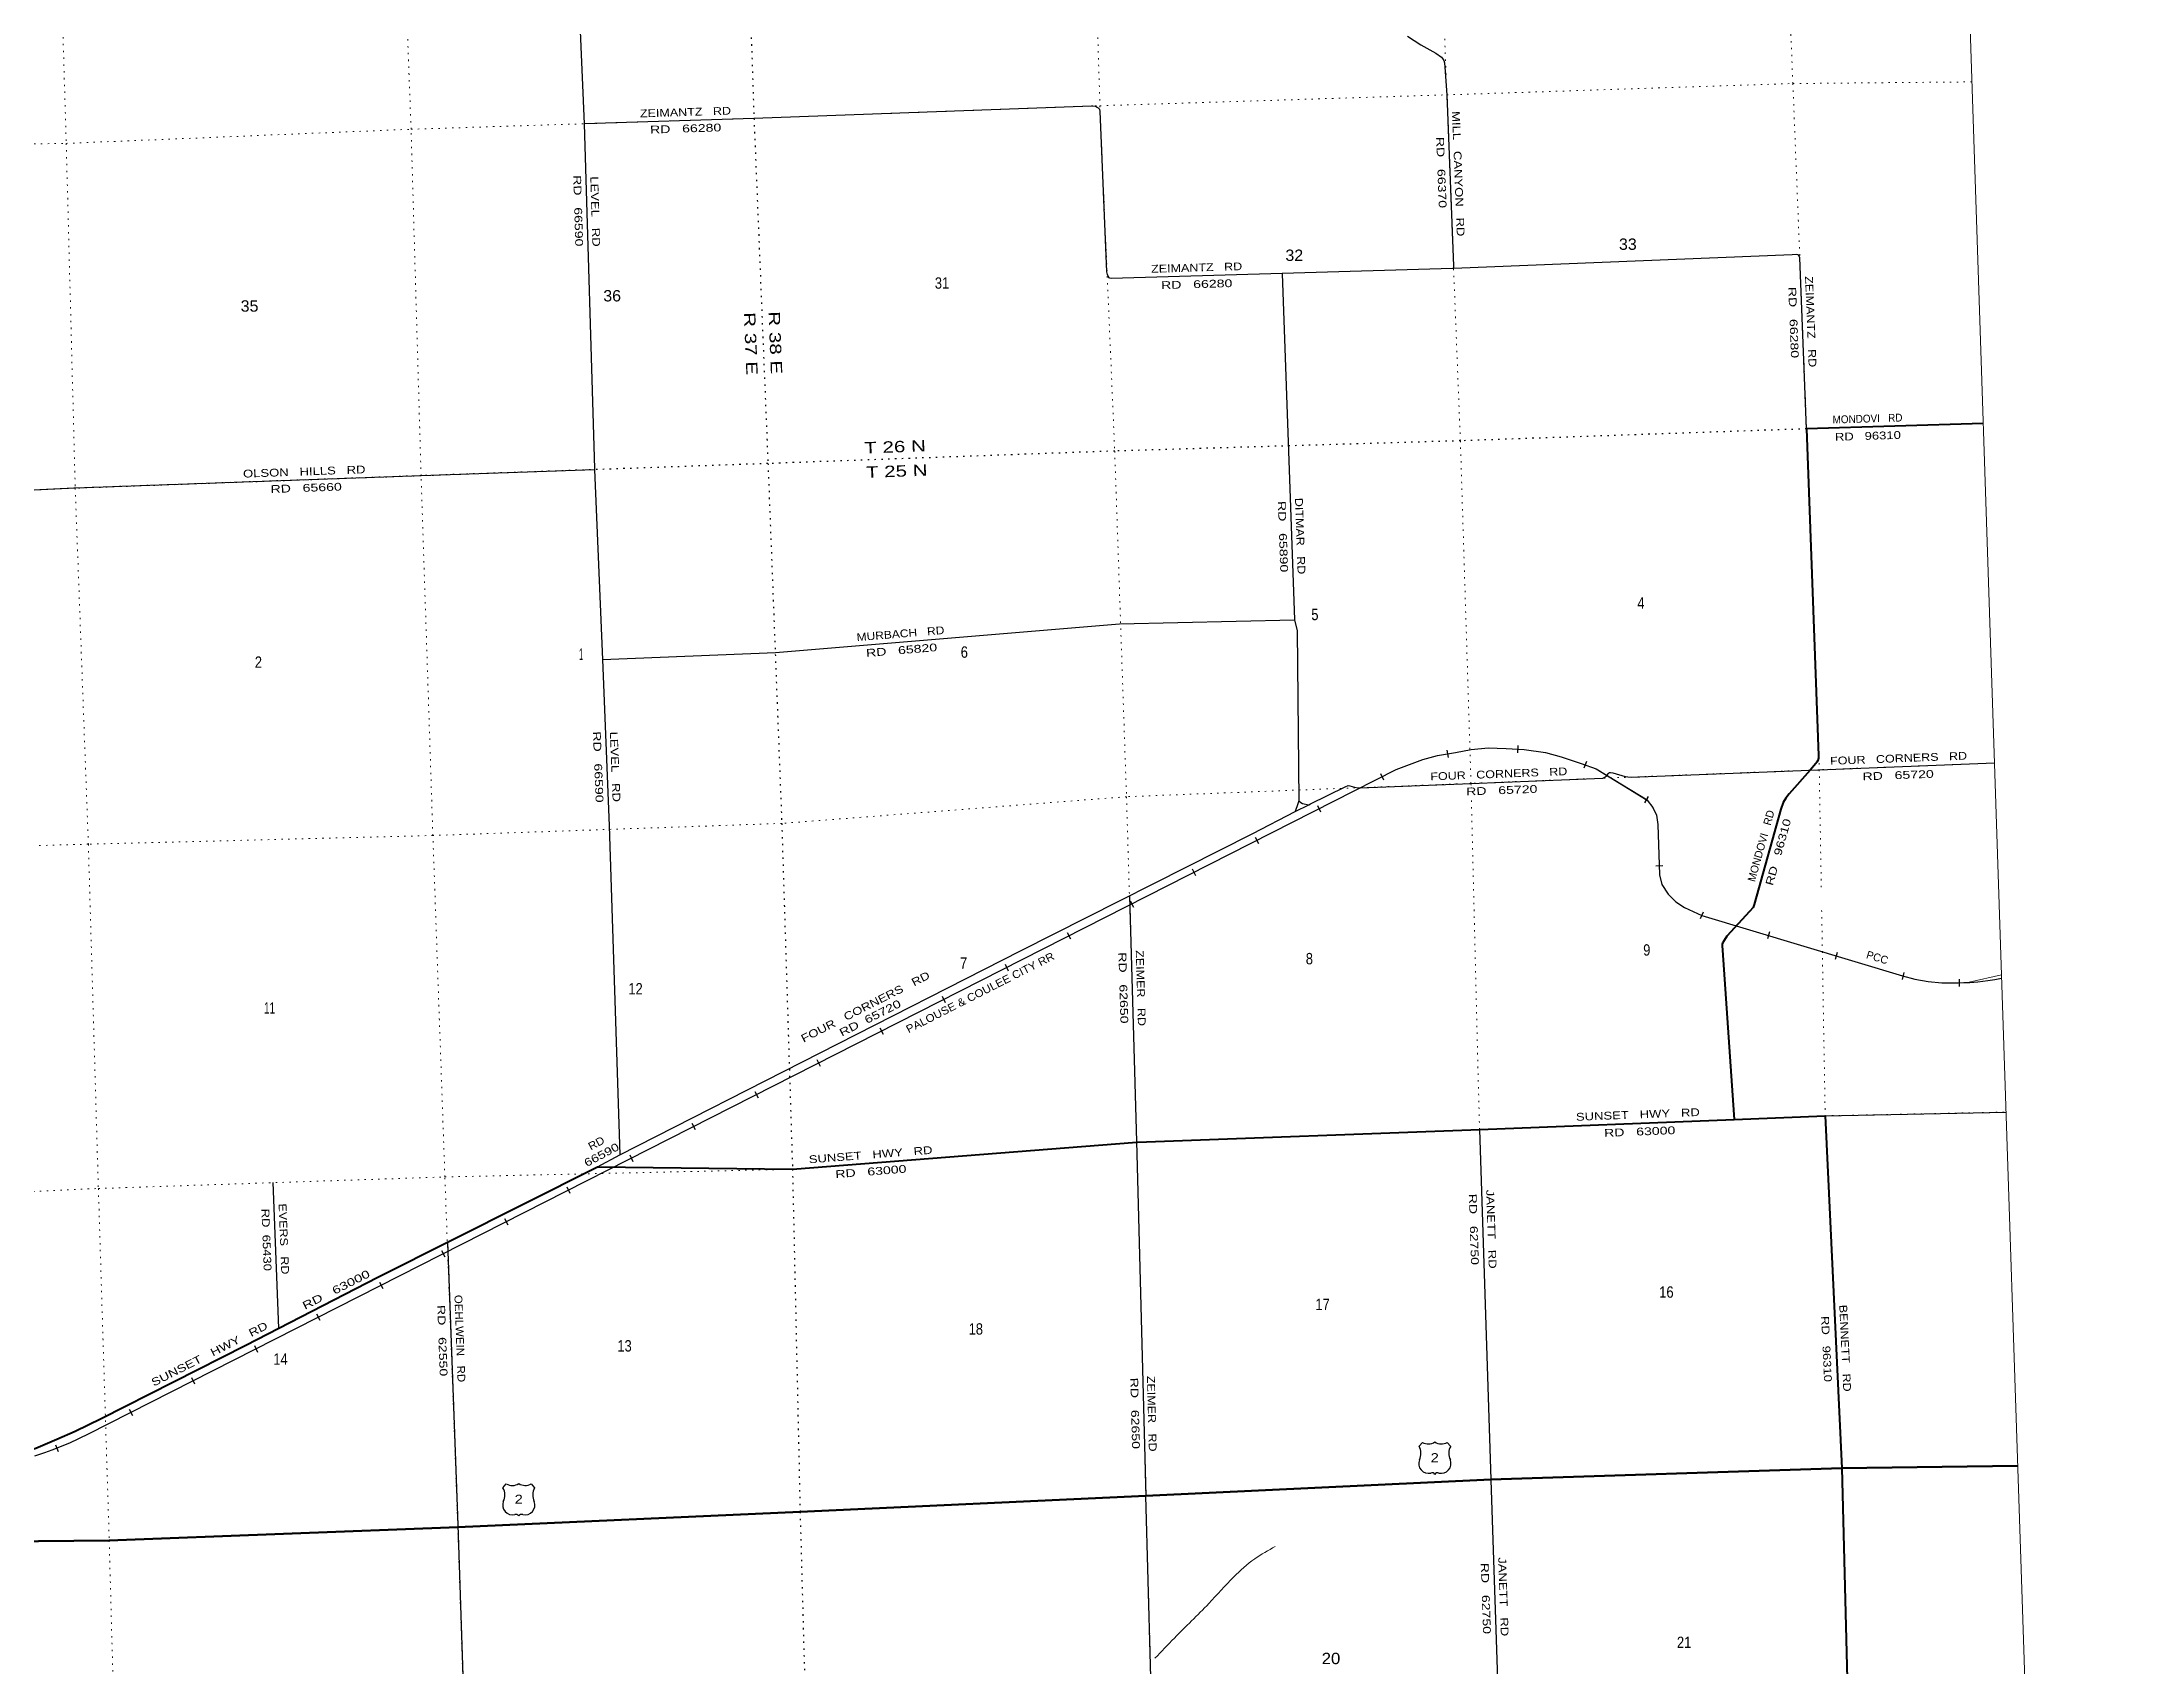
# Model space of a CAD drawing. Header units: feet. Extents: x 493183 to 745759, y 5472 to 195788.
# Drawn here: x 713466 to 745759, y 67137 to 92112 of the extents above; entities that cross this region are included whole.
import ezdxf
from ezdxf.enums import TextEntityAlignment as Align

# ---------------------------------------------------------------- set-up
doc = ezdxf.new("R2010")
doc.units = ezdxf.units.FT
doc.header["$LTSCALE"] = 70
doc.linetypes.add('DOTTED', pattern=[1.5, 0.3, -1.2])
for name, color, linetype, lineweight in [('16', 7, 'Continuous', 25), ('20', 7, 'Continuous', 70), ('26', 7, 'Continuous', 40), ('27', 7, 'Continuous', 13), ('29', 7, 'Continuous', 25), ('34', 7, 'Continuous', 25), ('39', 7, 'Continuous', 13), ('4', 7, 'Continuous', 13), ('6', 7, 'DOTTED', 25), ('7', 7, 'DOTTED', 13)]:
    doc.layers.add(name, color=color, linetype=linetype, lineweight=lineweight)
doc.layers.add('30', color=7, linetype='Continuous')

msp = doc.modelspace()

# ---------------------------------------------------------------- linework, layer by layer
at = {"layer": '16'}
for p, q in [((734641.43, 70517.56), (734692.74, 70576.32)), ((734884.5, 70582.29), (734884.22, 70582.09)), ((735076.59, 70576.41), (735127.98, 70517.56)), ((720554.61, 69878.46), (720605.92, 69937.22)), ((720797.68, 69943.19), (720797.4, 69942.99)), ((720989.77, 69937.31), (721041.16, 69878.46))]:
    msp.add_line(p, q, dxfattribs=at)
for centre, radius, start, end in [((734448.45, 70406.93), 222.05, 332.97043, 29.75871), ((734783.82, 70733.98), 182.07, 239.97227, 303.45418), ((734985.6, 70733.48), 181.52, 236.33975, 300.08743), ((734985.59, 70733.98), 182.07, 236.54582, 236.59441), ((735320.95, 70406.93), 222.05, 150.24129, 207.02957), ((734787.64, 70252.03), 151.42, 159.09177, 283.81923), ((734981.76, 70252.03), 151.42, 256.18077, 20.90823), ((720361.63, 69767.83), 222.05, 332.97043, 29.75871), ((720697, 70094.88), 182.07, 239.97227, 303.45418), ((720898.78, 70094.38), 181.52, 236.33975, 300.08743), ((720898.77, 70094.88), 182.07, 236.54582, 236.59441), ((721234.13, 69767.83), 222.05, 150.24129, 207.02957), ((720700.82, 69612.93), 151.42, 159.09177, 283.81923), ((720894.94, 69612.93), 151.42, 256.18077, 20.90823)]:
    msp.add_arc(centre, radius, start, end, dxfattribs=at)
for centre, major_axis, start_param, end_param in [((734842.98, 70053.21), (-19.56, 51.67), 4.95877769, 6.28318531), ((734926.43, 70053.21), (19.56, 51.67), 0, 1.32637542), ((720756.16, 69414.11), (-19.56, 51.67), 4.95877769, 6.28318531), ((720839.61, 69414.11), (19.56, 51.67), 0, 1.32637542)]:
    msp.add_ellipse(centre, major_axis=major_axis, ratio=0.929097, start_param=start_param, end_param=end_param, dxfattribs=at)
at = {"layer": '20'}
msp.add_line((741142.81, 70178.44), (743846.99, 70213.26), dxfattribs=at)
for points in [[(735746.69, 70005.89), (735747.26, 70005.92), (741142.81, 70178.44)], [(730437.46, 69752.04), (730439.6, 69752.14), (735747.26, 70005.92)], [(712869.05, 69049.34), (714499.52, 69066.8), (719859.58, 69270.2), (725123.58, 69506.1), (730439.6, 69752.14)]]:
    msp.add_lwpolyline(points, dxfattribs=at)
at = {"layer": '26'}
for p, q in [((743317.56, 86244.56), (740601.87, 86162.61)), ((735578.95, 75388.94), (739488.03, 75543.15))]:
    msp.add_line(p, q, dxfattribs=at)
for points in [[(740601.87, 86162.61), (740786.41, 81138.61), (740783.3, 81098.97), (740773.98, 81064), (740760.77, 81036.79), (740744.17, 81014.65), (740654.45, 80914.28)], [(740654.45, 80914.28), (740330.84, 80552.24), (740281.11, 80483.67), (740243.46, 80415.58), (740203.14, 80313.08), (739795.03, 78848), (739778.65, 78802.95), (739722.65, 78740.18), (739376.79, 78360.04), (739332.85, 78294.85), (739310.12, 78254.81), (739304.49, 78238.84), (739303.65, 78217.01), (739488.03, 75543.15)], [(739488.03, 75543.15), (740886.96, 75598.33), (741142.81, 70178.44)], [(722008.78, 74814.23), (725006.71, 74776.15), (730299.97, 75190.78), (730311, 75191.91), (735578.95, 75388.94)], [(712827.96, 70347.83), (712975.81, 70374.45), (713067.3, 70396.83), (713178.12, 70425.31), (713261.48, 70452.78), (713368.68, 70488.75), (713696.13, 70622.87), (713977.59, 70747.08), (714376.19, 70942.9), (716599.73, 72071.74), (717109.97, 72334.05), (718629, 73118.62), (722008.78, 74814.23)], [(741142.81, 70178.44), (741281.63, 64709.5), (741369.12, 62153.42)]]:
    msp.add_lwpolyline(points, dxfattribs=at)
at = {"layer": '29'}
for p, q in [((732735.67, 80275.81), (732945.16, 80379.05)), ((740886.96, 75598.33), (743670.08, 75655.62)), ((735571.51, 75388.64), (735747.37, 70004.8)), ((722008.78, 74814.23), (722353.51, 74998.52)), ((717017.47, 74573.24), (717103.77, 72330.85))]:
    msp.add_line(p, q, dxfattribs=at)
for points in [[(721430.96, 100535.05), (721571.47, 96200.22), (721571.55, 96198.31), (721804.18, 90854.47)], [(734463.7, 92201.73), (734669.42, 92070.01), (734899.83, 91938.28)], [(734899.83, 91938.28), (734987.26, 91876.53), (735003.21, 91858), (735022.23, 91829.19), (735033.04, 91794.2), (735040.47, 91727.35)], [(735040.47, 91727.35), (735067.73, 91299.62), (735170.97, 88670.39), (735172.78, 88628.13)], [(732536.53, 88551.3), (729905.72, 88474.83), (729888.02, 88477.79), (729877.69, 88484.37), (729860.79, 88510.68), (729848.58, 88536.05), (729843.13, 88579.28), (729737.3, 91049.05), (729731.67, 91072.54), (729712.89, 91092.27), (729694.11, 91107.31), (729665.94, 91119.52), (729626.5, 91126.1), (729606.78, 91127.04), (724414.41, 90937.86), (721804.18, 90854.47)], [(721804.18, 90854.47), (721962.74, 85551.38), (721963.46, 85533.7), (722082.75, 82614.19)], [(740601.87, 86162.61), (740496.29, 88794.16), (740482.77, 88827.5), (740469.06, 88838.32), (740449.34, 88843.02), (740381.47, 88839.61), (735172.78, 88628.13)], [(735172.78, 88628.13), (735154.85, 88627.4), (732536.53, 88551.3)], [(732536.53, 88551.3), (732726.04, 83223.68), (732726.28, 83222.73)], [(721963.46, 85533.7), (719295.14, 85441.1), (713976.97, 85249.45), (712358.74, 85174.22)], [(722082.75, 82614.19), (724744.11, 82722.13), (730034.32, 83162.88), (732726.04, 83223.68)], [(732726.28, 83222.73), (732766.7, 83061.85), (732791.19, 80443.63)], [(722082.75, 82614.19), (722187.3, 80055.59), (722353.51, 74998.52)], [(732945.16, 80379.05), (732971.48, 80393.5), (733504.55, 80655.22), (733551.36, 80676.29), (733579.45, 80673.95), (733650.12, 80651.38), (733703.27, 80644.28), (733743.1, 80644.28), (735440.51, 80710.58), (737465.85, 80791.35), (737500.1, 80808.09), (737522.41, 80828.81), (737557.76, 80867.56), (737572.59, 80875.84), (737586.13, 80877.43), (737624.12, 80872.22), (737809.56, 80818.85), (737852.58, 80809.28), (737904.36, 80807.69), (740653.52, 80914.33)], [(740653.52, 80914.33), (740796.3, 80919.87), (743489.96, 81024.18)], [(732791.19, 80443.63), (732779, 80394.72), (732735.67, 80275.81)], [(732791.19, 80443.63), (732822.42, 80418.64), (732850.55, 80403.15), (732945.16, 80379.05)], [(722353.51, 74998.52), (728513.84, 78136.97), (732085.56, 79940.32), (732735.67, 80275.81)], [(730187.27, 78980.63), (730297.86, 75205.47), (730439.6, 69752.14)], [(719698.99, 73652.58), (719857.91, 69306.54), (720038.8, 63901.75)], [(735747.37, 70004.8), (735747.66, 69995.84), (735926.95, 64625.37)], [(730639.66, 62677.4), (730586.22, 64545.83), (730439.6, 69752.14)]]:
    msp.add_lwpolyline(points, dxfattribs=at)
at = {"layer": '34'}
for p, q in [((735069.61, 81219.63), (735088.28, 81110.6)), ((736159.98, 81292.53), (736153.92, 81182.08)), ((734046.94, 80861.25), (734097.04, 80762.64)), ((737214.85, 81047.07), (737177.7, 80942.89)), ((738166.9, 80508.11), (738109.39, 80413.63)), ((733077.74, 80371.75), (733127.84, 80273.14)), ((732123.02, 79883.75), (732173.12, 79785.14)), ((738392.68, 79442.84), (738282.13, 79439.06)), ((731153.83, 79394.25), (731203.93, 79295.64)), ((730199.1, 78906.25), (730249.21, 78807.64)), ((739012.78, 78729.62), (738967.26, 78628.81)), ((729229.91, 78416.75), (729280.01, 78318.14)), ((740033.51, 78425.02), (740001.58, 78319.12)), ((728275.19, 77928.75), (728325.29, 77830.13)), ((741072.32, 78109.06), (741040.38, 78003.16)), ((742097.39, 77802.96), (742070.03, 77695.79)), ((742946.11, 77698.68), (742949.2, 77588.11)), ((727305.99, 77439.25), (727356.1, 77340.63)), ((726351.27, 76951.24), (726401.37, 76852.63)), ((725382.08, 76461.74), (725432.18, 76363.13)), ((724427.35, 75973.74), (724477.46, 75875.13)), ((723458.16, 75484.24), (723508.26, 75385.63)), ((722503.44, 74996.24), (722553.54, 74897.63)), ((721534.25, 74506.74), (721584.35, 74408.13)), ((720579.52, 74018.74), (720629.63, 73920.12)), ((719610.33, 73529.24), (719660.43, 73430.62)), ((718655.61, 73041.23), (718705.71, 72942.62)), ((717686.41, 72551.73), (717736.52, 72453.12)), ((716731.69, 72063.73), (716781.79, 71965.12)), ((715762.5, 71574.23), (715812.6, 71475.62)), ((714807.77, 71086.23), (714857.88, 70987.62)), ((713673.36, 70536.71), (713714.17, 70433.9))]:
    msp.add_line(p, q, dxfattribs=at)
at = {"layer": '34', "lineweight": 13}
msp.add_lwpolyline([(713353.99, 70371.4), (713508.51, 70422.26), (713620.34, 70460.92), (713895.82, 70570.28), (714178.82, 70706.66), (734290.69, 80925.09), (734700.13, 81076.6), (734925.58, 81138.04), (735202, 81185.37), (735444.11, 81233.35), (735703.37, 81255.79), (735981.93, 81248.72), (736258.8, 81233.52), (736585.33, 81185.99), (736827.94, 81118.97), (737134.48, 81016.16), (737363.55, 80934.48), (738150.73, 80455.32), (738237.88, 80341.75), (738295.07, 80220.94), (738314.72, 80080.47), (738341.33, 79302.63), (738377.41, 79154.75), (738472.03, 79005.16), (738589.46, 78890.78), (738724.06, 78801.3), (738990.96, 78680.77), (742076.64, 77750.35), (742268.13, 77701.48), (742471.21, 77665.17), (742679.7, 77645.23), (742929.84, 77643.08), (743102.75, 77656.02), (743596.49, 77766.49), (743594.64, 77762.38)], dxfattribs=at)
at = {"layer": '34'}
msp.add_lwpolyline([(713354.3, 70370.34), (713508.86, 70421.22), (713620.72, 70459.89), (713896.26, 70569.27), (714179.31, 70705.67), (734291.13, 80924.08), (734700.47, 81075.55), (734925.82, 81136.96), (735202.2, 81184.29), (735444.26, 81232.26), (735703.4, 81254.69), (735981.89, 81247.62), (736258.69, 81232.42), (736585.1, 81184.91), (736827.62, 81117.92), (737134.12, 81015.12), (737363.07, 80933.48), (738149.98, 80454.49), (738236.94, 80341.17), (738294, 80220.62), (738313.62, 80080.37), (738340.23, 79302.48), (738376.38, 79154.31), (738471.17, 79004.46), (738588.77, 78889.92), (738723.53, 78800.33), (738990.57, 78679.74), (742076.35, 77749.29), (742267.9, 77700.4), (742471.06, 77664.08), (742679.64, 77644.13), (742929.88, 77641.98), (743109.53, 77650.37), (743234.32, 77660.57), (743387.12, 77678.4), (743496.63, 77693.69), (743599.22, 77715.75)], dxfattribs=at)
at = {"layer": '39'}
msp.add_spline([(730581.19, 67255.61), (730878.62, 67566.12), (731408.19, 68097.73), (731791.37, 68506.47), (732115.12, 68785.73), (732430.28, 68975.85)], degree=3, dxfattribs=at)
at = {"layer": '4'}
msp.add_lwpolyline([(493183.04, 189004.41), (524001.53, 189703.99), (554819.03, 190445.97), (585635.48, 191230.33), (616450.81, 192057.09), (647264.99, 192926.23), (678077.93, 193837.75), (708889.59, 194791.66), (739699.91, 195787.95), (745759.19, 12310.89), (714696.49, 11306.43), (683632.43, 10344.71), (652567.07, 9425.72), (621500.49, 8549.46), (590432.73, 7715.93), (559363.85, 6925.15), (528293.91, 6177.1), (497222.97, 5471.78)], close=True, dxfattribs=at)
at = {"layer": '6'}
for points in [[(723985.47, 103403.6), (724026.54, 101602.97), (724236.46, 96274.08), (724414.41, 90937.86), (724629.58, 85629.35), (724841.56, 80094.72), (725006.71, 74776.15), (725123.58, 69506.1), (725269.76, 64106.06), (725460.77, 58796.59), (725512.16, 57543.49)], [(743317.57, 86244.01), (740601.87, 86162.61), (735277.34, 85978.79), (729961.85, 85821.55), (724629.58, 85629.35), (719295.14, 85441.1), (713976.97, 85249.45), (712358.74, 85174.22)]]:
    msp.add_lwpolyline(points, dxfattribs=at)
at = {"layer": '7'}
for points in [[(739878.77, 103920.83), (739958.1, 102043.81), (740175.05, 96741.42), (740390.65, 91473.29), (740601.87, 86162.61), (740796.3, 80919.87), (740828.35, 79038.7)], [(720159.14, 57371.8), (720145.62, 58673.2), (720038.8, 63901.75), (719859.58, 69270.2), (719661.45, 74658.09), (719476.76, 79909.29), (719295.14, 85441.1), (719141.68, 90770.22), (718940.87, 96123.69), (718800.93, 101467.48), (718736.1, 103235.24)], [(729371.07, 102713.24), (729401.69, 101730.29), (729734.52, 91131.59), (729961.85, 85821.55), (730143.03, 80505.64), (730299.97, 75190.78), (730439.6, 69752.14), (730586.22, 64545.83), (730790.38, 59004.83), (730825.21, 57715.16)], [(735441.14, 80684.99), (735440.51, 80710.58), (735277.34, 85978.79), (735067.73, 91299.62), (734875.74, 96582.82), (734853.72, 97258.98)], [(713729.75, 94182.53), (713838.63, 90552.95), (713976.97, 85249.45), (714178.52, 79774.94), (714332.65, 74480.15), (714499.52, 69066.8), (714642.45, 63749.37), (714820.55, 58409.12), (714875.24, 57203.57)], [(712189.37, 90525.89), (713838.63, 90552.95), (719141.68, 90770.22), (724414.41, 90937.86), (729734.52, 91131.59), (735067.73, 91299.62), (740390.65, 91473.29), (743144.03, 91498.8)], [(740650.51, 80914.17), (735440.51, 80710.58), (730143.03, 80505.64), (724841.56, 80094.72), (719476.76, 79909.29), (714178.52, 79774.94), (712531.02, 79730.74)], [(743489.96, 81024.18), (740796.3, 80919.87), (740652.13, 80914.24)], [(735747.24, 70006.57), (735571.51, 75388.64), (735446.26, 80476.87)], [(740833.13, 78757.86), (740886.96, 75598.33), (741142.81, 70178.44), (741281.63, 64709.5), (741465.22, 59383.6), (741504.81, 58064.01)], [(712699.5, 74406.7), (714332.65, 74480.15), (719661.45, 74658.09), (725006.71, 74776.15), (730299.97, 75190.78), (735571.51, 75388.64), (740886.96, 75598.33), (743667.26, 75655.56)], [(712869.05, 69049.32), (714499.52, 69066.8), (719859.58, 69270.2), (725123.58, 69506.1), (730439.6, 69752.14), (735747.26, 70005.92), (741142.81, 70178.44), (743847.01, 70212.68)], [(736140.05, 57888.13), (736131.18, 59185.27), (735926.95, 64625.37), (735747.26, 70005.92), (735747.24, 70006.57)]]:
    msp.add_lwpolyline(points, dxfattribs=at)

# ---------------------------------------------------------------- texts
at = {"layer": '16', "width": 1.2}
for p in [(734883.35, 70270.52), (720796.54, 69631.42)]:
    msp.add_text(' 2 ', height=140, dxfattribs=at).set_placement(p, align=Align.CENTER)
at = {"layer": '27'}
for s, rotation, width, p in [('MONDOVI   RD', 1.728, 0.95, (741002.35, 86244.73)), ('RD   96310', 1.728, 1.25, (741038.71, 85979.17)), ('RD   96310', 74.434, 1.3, (740081.42, 79130.12)), ('SUNSET   HWY   RD', 2.259, 1.25, (737056.76, 75521.33)), ('RD   63000', 2.259, 1.35, (737489.88, 75274.14)), ('SUNSET   HWY   RD', 4.479, 1.25, (725262.66, 74866.41)), ('RD   63000', 4.479, 1.35, (725670.29, 74639.58)), ('RD   63000', 26.916, 1.4, (717509.21, 72614.17)), ('BENNETT   RD', 272.703, 1.2, (741103.73, 72689.7)), ('SUNSET   HWY   RD', 26.916, 1.3, (715184.08, 71433.3)), ('RD   96310', 272.703, 1.25, (740824.04, 72516.44))]:
    msp.add_text(s, height=120, rotation=rotation, dxfattribs=dict(at, width=width)).set_placement(p)
msp.add_text('MONDOVI   RD', height=120, rotation=74.434, dxfattribs=at).set_placement((739806.1, 79187.93))
at = {"layer": '30'}
for s, rotation, width, p in [('ZEIMANTZ   RD', 1.83, 1.2, (722662.26, 90951.92)), ('RD   66280', 1.83, 1.35, (722817.96, 90703.97)), ('MILL   CANYON   RD', 272.249, 1.25, (735147.7, 91047.12)), ('RD   66370', 272.249, 1.35, (734903.97, 90650.99)), ('RD   66590', 271.713, 1.35, (721634.93, 90062.23)), ('LEVEL   RD', 271.713, 1.25, (721898.17, 90044.02)), ('ZEIMANTZ   RD', 1.665, 1.2, (730522.73, 88562.79)), ('ZEIMANTZ   RD', 272.298, 1.2, (740577.8, 88508.67)), ('RD   66280', 1.665, 1.35, (730676.8, 88311.67)), ('RD   66280', 272.278, 1.35, (740318.97, 88343.66)), ('OLSON   HILLS   RD', 2.064, 1.25, (716559.34, 85412.56)), ('RD   65660', 2.064, 1.35, (716982.52, 85175.32)), ('RD   65890', 272.037, 1.35, (732469.98, 85050.79)), ('DITMAR   RD', 272.037, 1.2, (732733.71, 85100.05)), ('MURBACH   RD', 4.763, 1.15, (725997.74, 82896.77)), ('RD   65820', 4.763, 1.35, (726143.3, 82654.66)), ('RD   66590', 272.34, 1.35, (721936.68, 81508.03)), ('LEVEL   RD', 272.34, 1.25, (722198.18, 81503.75)), ('FOUR   CORNERS   RD', 2.218, 1.2, (740964.85, 80995.63)), ('FOUR   CORNERS   RD', 2.237, 1.2, (734817.69, 80755.53)), ('RD   65720', 2.218, 1.35, (741464, 80755.7)), ('RD   65720', 2.215, 1.35, (735368.78, 80524.33)), ('RD   62650', 271.678, 1.35, (730018.87, 78111.61)), ('ZEIMER   RD', 271.678, 1.2, (730285.95, 78143.36)), ('FOUR   CORNERS   RD', 26.997, 1.25, (725177.04, 76722.64)), ('RD  65720', 26.997, 1.35, (725766.14, 76813.49)), ('RD', 28.129, 1.1, (721905.84, 75063.98)), ('66590', 28.129, 1.3, (721842.87, 74809.19)), ('RD   62750', 271.871, 1.35, (735406.64, 74397.63)), ('JANETT   RD', 271.871, 1.25, (735674.59, 74460.1)), ('RD  65430', 272.204, 1.25, (716839.86, 74168.74)), ('EVERS   RD', 272.204, 1.2, (717104.41, 74247.52)), ('RD   62550', 272.094, 1.35, (719543.33, 72686.51)), ('OEHLWEIN   RD', 272.094, 1.1, (719808.01, 72842.67)), ('RD   62650', 271.489, 1.35, (730201.32, 71568.86)), ('ZEIMER   RD', 271.489, 1.2, (730457.32, 71599)), ('JANETT   RD', 271.913, 1.25, (735859.64, 68807.38)), ('RD   62750', 271.912, 1.35, (735590.68, 68721.96))]:
    msp.add_text(s, height=120, rotation=rotation, dxfattribs=dict(at, width=width)).set_placement(p)
at = {"layer": '34', "width": 1.1}
msp.add_text('PALOUSE & COULEE CITY RR', height=120, rotation=26.934, dxfattribs=at).set_placement((726791.51, 76866.91))
at = {"layer": '34'}
msp.add_text('PCC', height=120, rotation=343.22, dxfattribs=at).set_placement((741509.35, 78024.7))
at = {"layer": '6', "width": 1.35}
for s, rotation, p in [('R 37 E', 272.321, (724259.04, 87951.88)), ('R 38 E', 272.321, (724636.56, 87966.36)), ('T 26 N', 2.064, (726113.15, 85782.89)), ('T 25 N', 2.064, (726138.74, 85408.12))]:
    msp.add_text(s, height=175, rotation=rotation, dxfattribs=at).set_placement(p)
at = {"layer": '7'}
for s, width, p in [('32', 1.05, (732586.6, 88744.98)), ('33', 1.05, (737715.85, 88915.42)), ('31', 0.85, (727195.6, 88317.95)), ('36', 1.05, (722097.05, 88122)), ('35', 1.05, (716520.9, 87964.89)), ('5', 0.85, (732985.13, 83220.37)), ('4', 0.85, (737998.72, 83395.69)), ('1', 0.4, (721724.96, 82610.27)), ('6', 0.85, (727593.72, 82642.8)), ('2', 0.85, (716738.34, 82487.65)), ('9', 0.85, (738088.67, 78061.58)), ('7', 0.85, (727582.03, 77858.02)), ('8', 0.85, (732900.12, 77927.64)), ('12', 0.85, (722482.45, 77464.6)), ('11', 0.65, (716880.27, 77169.67)), ('17', 0.85, (733047.34, 72610.39)), ('16', 0.85, (738335.31, 72800.83)), ('18', 0.85, (727715.09, 72232.85)), ('13', 0.85, (722313.45, 71973.29)), ('14', 0.85, (717022.24, 71768.65)), ('21', 0.85, (738607.22, 67413.01)), ('20', 1.1, (733144.65, 67165.22))]:
    msp.add_text(s, height=175, dxfattribs=dict(at, width=width)).set_placement(p)

doc.saveas('drawing.dxf')
